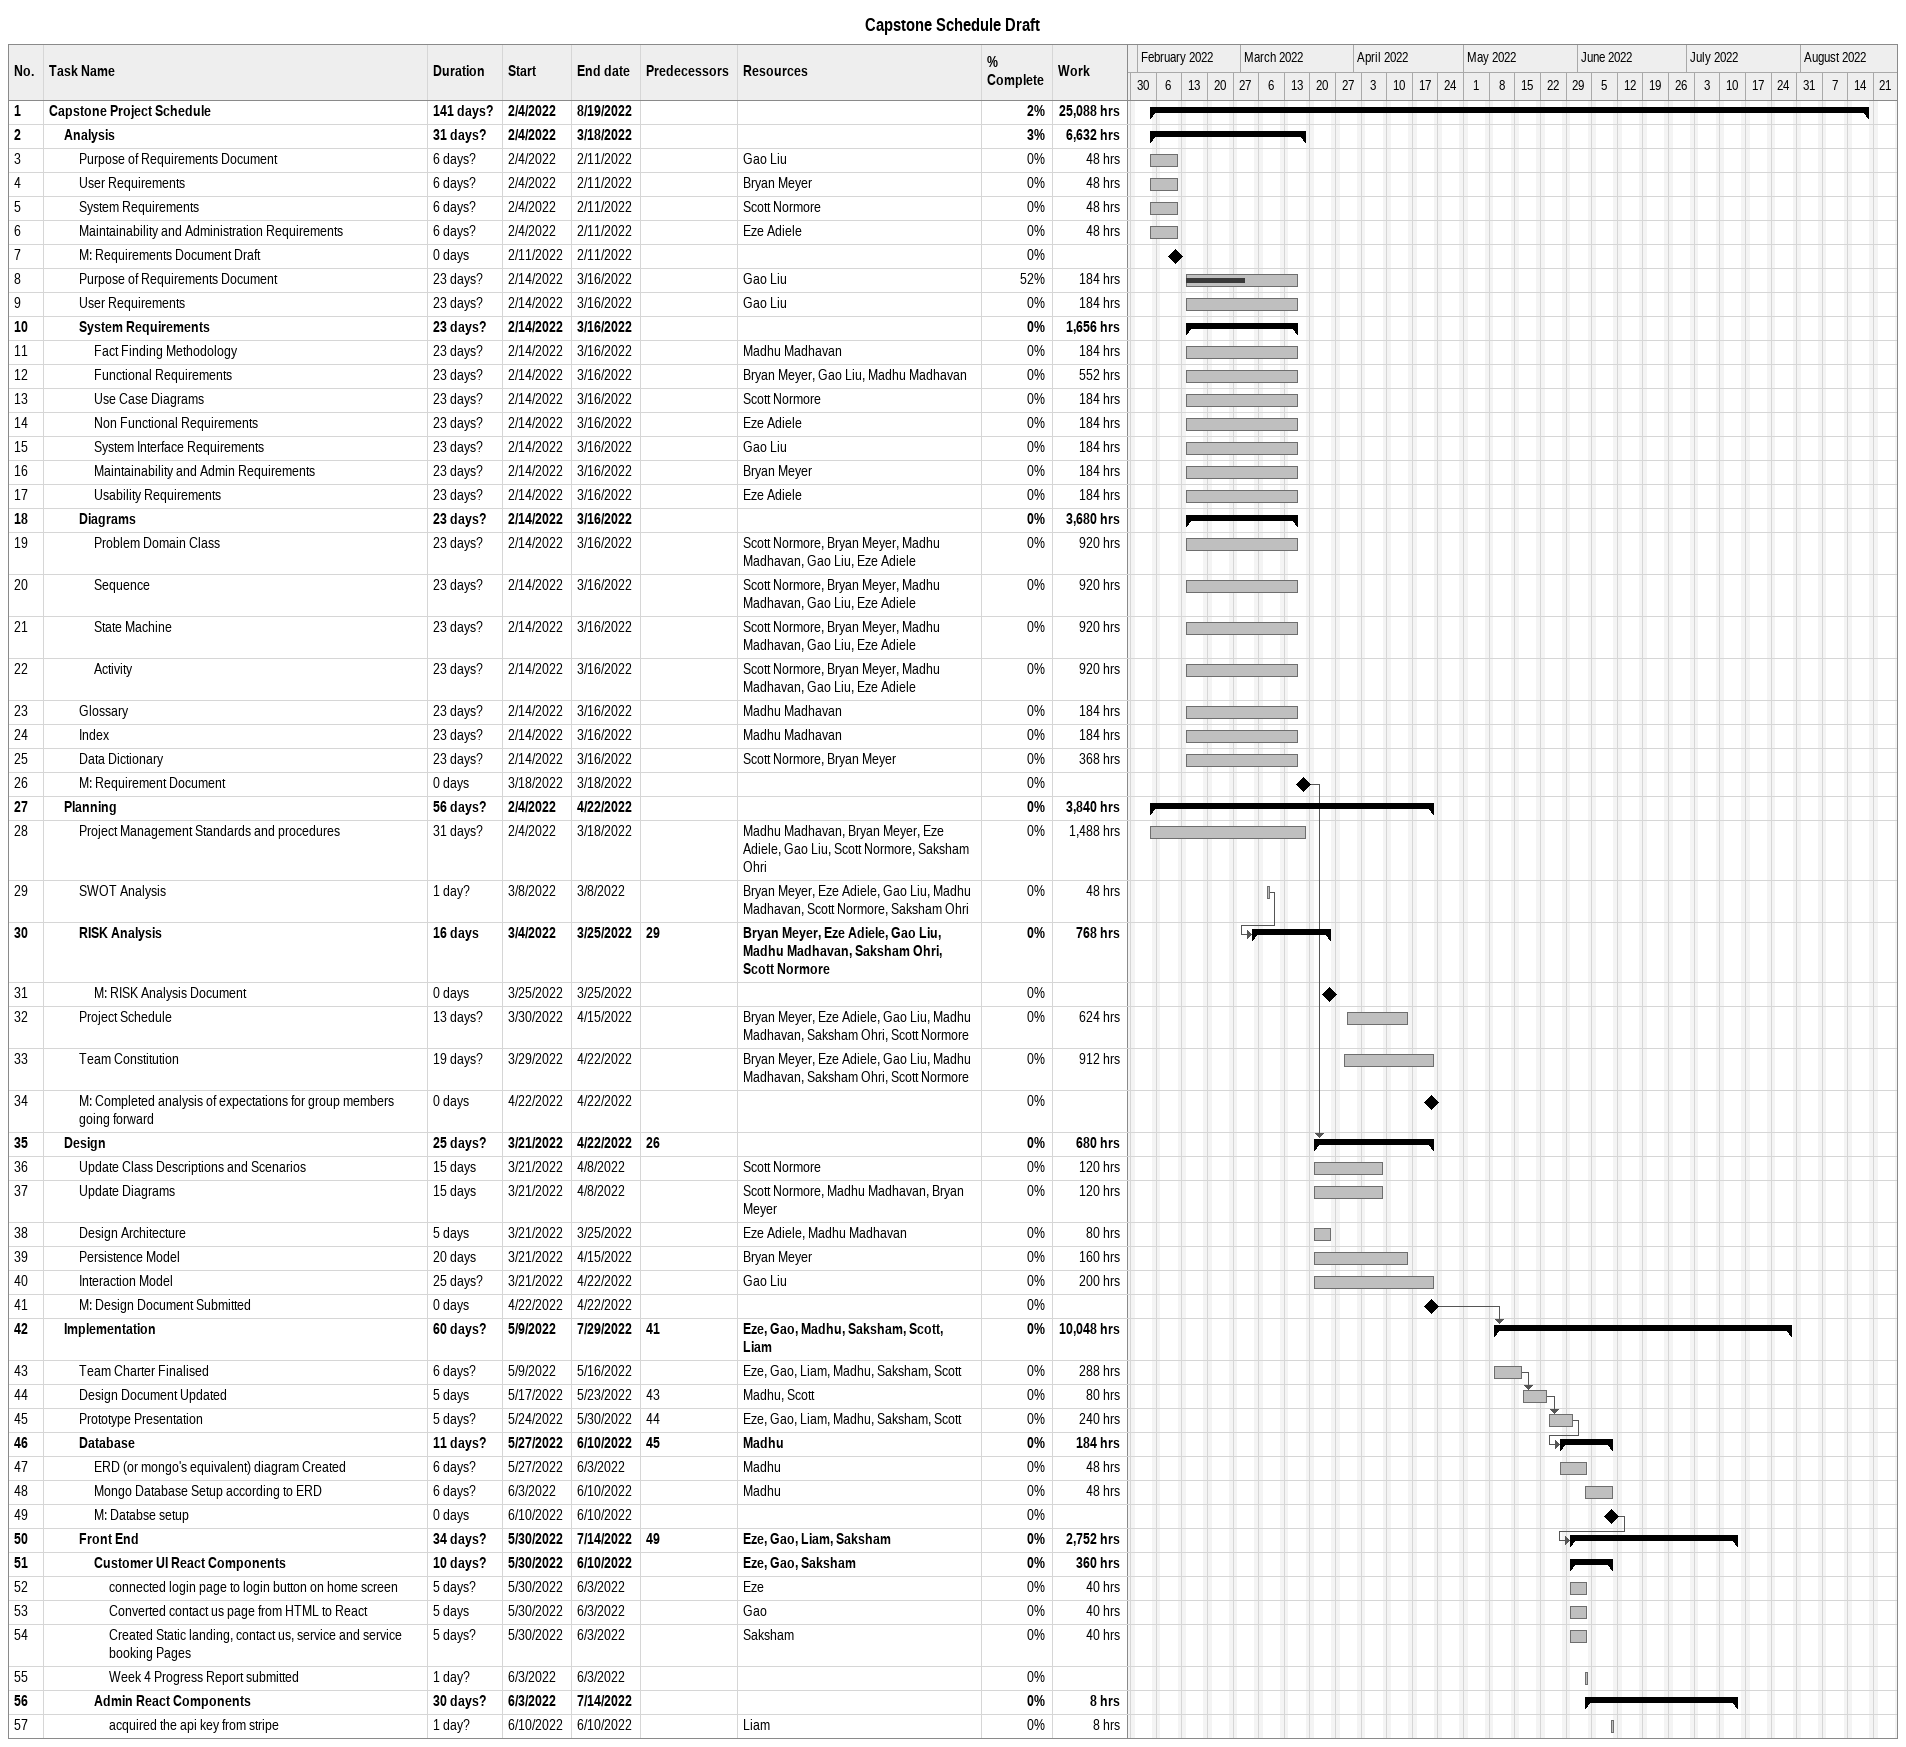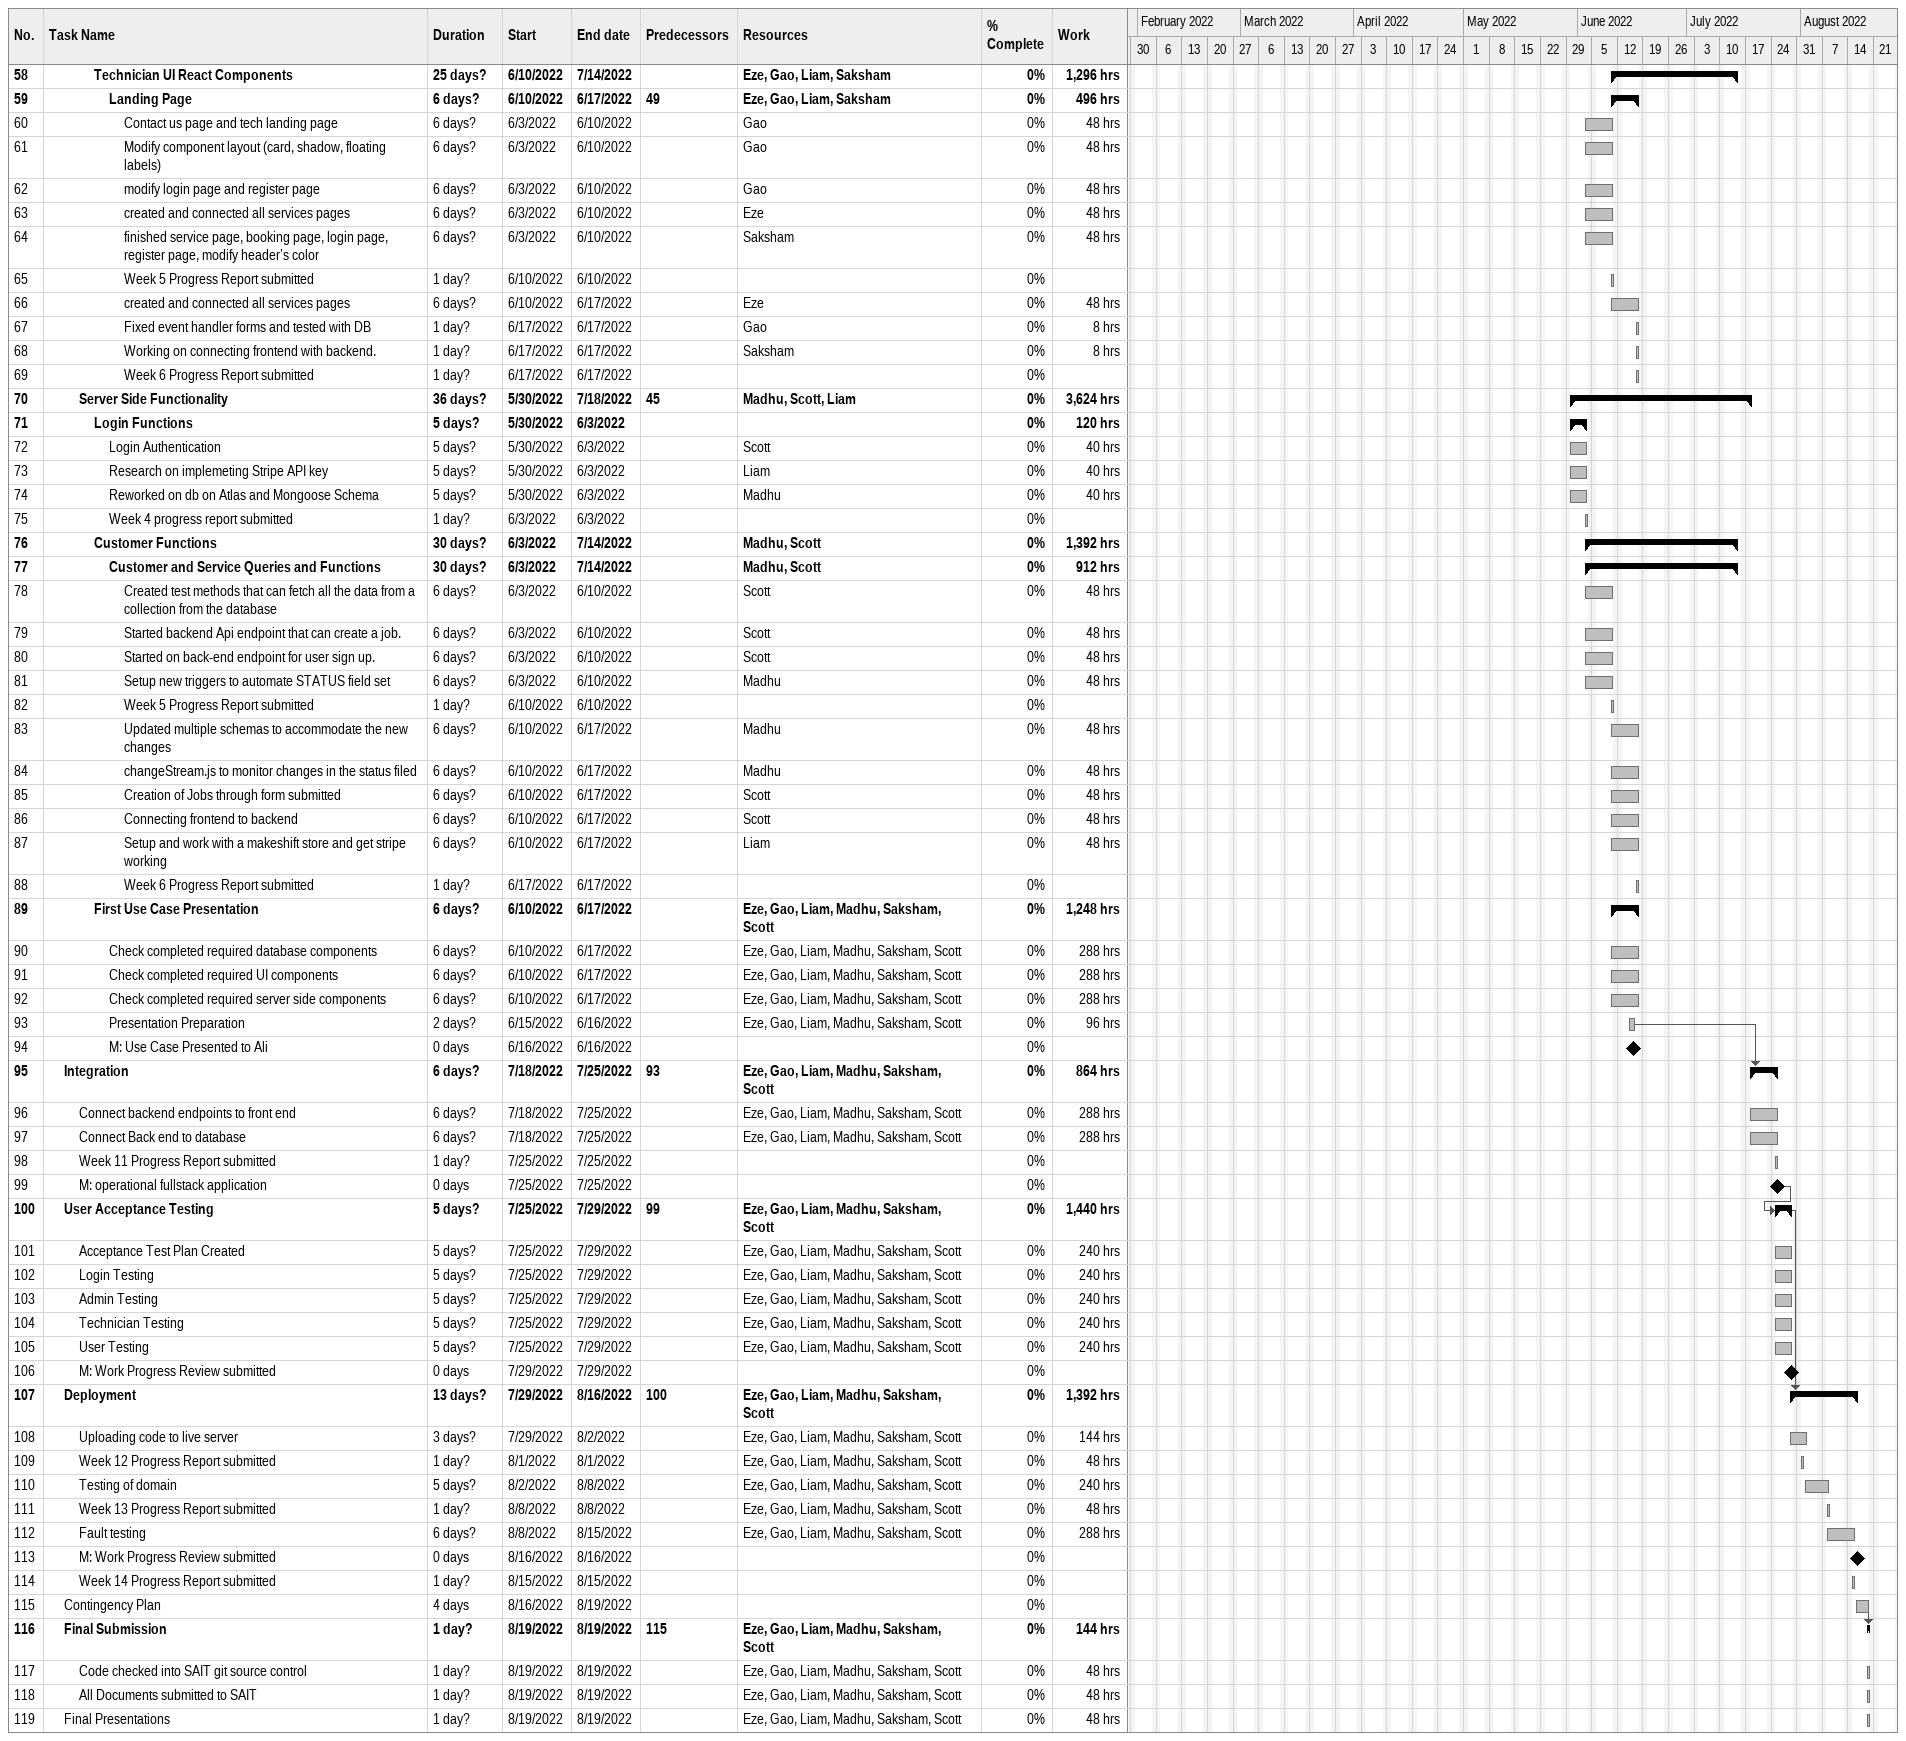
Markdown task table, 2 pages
Capstone Schedule Draft

| ID | Level | Task | Duration | Start | Finish | Predecessors | Resources | % complete | Work (h) |
|---|---|---|---|---|---|---|---|---|---|
| 1 | 1 | **Capstone Project Schedule** | 141d? | 2022-02-04 | 2022-08-19 |  |  | 2 | 25088 |
| 2 | 2 | **Analysis** | 31d? | 2022-02-04 | 2022-03-18 |  |  | 3 | 6632 |
| 3 | 3 | Purpose of Requirements Document | 6d? | 2022-02-04 | 2022-02-11 |  | Gao Liu | 0 | 48 |
| 4 | 3 | User Requirements | 6d? | 2022-02-04 | 2022-02-11 |  | Bryan Meyer | 0 | 48 |
| 5 | 3 | System Requirements | 6d? | 2022-02-04 | 2022-02-11 |  | Scott Normore | 0 | 48 |
| 6 | 3 | Maintainability and Administration Requirements | 6d? | 2022-02-04 | 2022-02-11 |  | Eze Adiele | 0 | 48 |
| 7 | 3 | M: Requirements Document Draft | 0d | 2022-02-11 | 2022-02-11 |  |  | 0 |  |
| 8 | 3 | Purpose of Requirements Document | 23d? | 2022-02-14 | 2022-03-16 |  | Gao Liu | 52 | 184 |
| 9 | 3 | User Requirements | 23d? | 2022-02-14 | 2022-03-16 |  | Gao Liu | 0 | 184 |
| 10 | 3 | **System Requirements** | 23d? | 2022-02-14 | 2022-03-16 |  |  | 0 | 1656 |
| 11 | 4 | Fact Finding Methodology | 23d? | 2022-02-14 | 2022-03-16 |  | Madhu Madhavan | 0 | 184 |
| 12 | 4 | Functional Requirements | 23d? | 2022-02-14 | 2022-03-16 |  | Bryan Meyer, Gao Liu, Madhu Madhavan | 0 | 552 |
| 13 | 4 | Use Case Diagrams | 23d? | 2022-02-14 | 2022-03-16 |  | Scott Normore | 0 | 184 |
| 14 | 4 | Non Functional Requirements | 23d? | 2022-02-14 | 2022-03-16 |  | Eze Adiele | 0 | 184 |
| 15 | 4 | System Interface Requirements | 23d? | 2022-02-14 | 2022-03-16 |  | Gao Liu | 0 | 184 |
| 16 | 4 | Maintainability and Admin Requirements | 23d? | 2022-02-14 | 2022-03-16 |  | Bryan Meyer | 0 | 184 |
| 17 | 4 | Usability Requirements | 23d? | 2022-02-14 | 2022-03-16 |  | Eze Adiele | 0 | 184 |
| 18 | 3 | **Diagrams** | 23d? | 2022-02-14 | 2022-03-16 |  |  | 0 | 3680 |
| 19 | 4 | Problem Domain Class | 23d? | 2022-02-14 | 2022-03-16 |  | Scott Normore, Bryan Meyer, Madhu Madhavan, Gao Liu, Eze Adiele | 0 | 920 |
| 20 | 4 | Sequence | 23d? | 2022-02-14 | 2022-03-16 |  | Scott Normore, Bryan Meyer, Madhu Madhavan, Gao Liu, Eze Adiele | 0 | 920 |
| 21 | 4 | State Machine | 23d? | 2022-02-14 | 2022-03-16 |  | Scott Normore, Bryan Meyer, Madhu Madhavan, Gao Liu, Eze Adiele | 0 | 920 |
| 22 | 4 | Activity | 23d? | 2022-02-14 | 2022-03-16 |  | Scott Normore, Bryan Meyer, Madhu Madhavan, Gao Liu, Eze Adiele | 0 | 920 |
| 23 | 3 | Glossary | 23d? | 2022-02-14 | 2022-03-16 |  | Madhu Madhavan | 0 | 184 |
| 24 | 3 | Index | 23d? | 2022-02-14 | 2022-03-16 |  | Madhu Madhavan | 0 | 184 |
| 25 | 3 | Data Dictionary | 23d? | 2022-02-14 | 2022-03-16 |  | Scott Normore, Bryan Meyer | 0 | 368 |
| 26 | 3 | M: Requirement Document | 0d | 2022-03-18 | 2022-03-18 |  |  | 0 |  |
| 27 | 2 | **Planning** | 56d? | 2022-02-04 | 2022-04-22 |  |  | 0 | 3840 |
| 28 | 3 | Project Management Standards and procedures | 31d? | 2022-02-04 | 2022-03-18 |  | Madhu Madhavan, Bryan Meyer, Eze Adiele, Gao Liu, Scott Normore, Saksham Ohri | 0 | 1488 |
| 29 | 3 | SWOT Analysis | 1d? | 2022-03-08 | 2022-03-08 |  | Bryan Meyer, Eze Adiele, Gao Liu, Madhu Madhavan, Scott Normore, Saksham Ohri | 0 | 48 |
| 30 | 3 | **RISK Analysis** | 16d | 2022-03-04 | 2022-03-25 | 29 | Bryan Meyer, Eze Adiele, Gao Liu, Madhu Madhavan, Saksham Ohri, Scott Normore | 0 | 768 |
| 31 | 4 | M: RISK Analysis Document | 0d | 2022-03-25 | 2022-03-25 |  |  | 0 |  |
| 32 | 3 | Project Schedule | 13d? | 2022-03-30 | 2022-04-15 |  | Bryan Meyer, Eze Adiele, Gao Liu, Madhu Madhavan, Saksham Ohri, Scott Normore | 0 | 624 |
| 33 | 3 | Team Constitution | 19d? | 2022-03-29 | 2022-04-22 |  | Bryan Meyer, Eze Adiele, Gao Liu, Madhu Madhavan, Saksham Ohri, Scott Normore | 0 | 912 |
| 34 | 3 | M: Completed analysis of expectations for group members going forward | 0d | 2022-04-22 | 2022-04-22 |  |  | 0 |  |
| 35 | 2 | **Design** | 25d? | 2022-03-21 | 2022-04-22 | 26 |  | 0 | 680 |
| 36 | 3 | Update Class Descriptions and Scenarios | 15d | 2022-03-21 | 2022-04-08 |  | Scott Normore | 0 | 120 |
| 37 | 3 | Update Diagrams | 15d | 2022-03-21 | 2022-04-08 |  | Scott Normore, Madhu Madhavan, Bryan Meyer | 0 | 120 |
| 38 | 3 | Design Architecture | 5d | 2022-03-21 | 2022-03-25 |  | Eze Adiele, Madhu Madhavan | 0 | 80 |
| 39 | 3 | Persistence Model | 20d | 2022-03-21 | 2022-04-15 |  | Bryan Meyer | 0 | 160 |
| 40 | 3 | Interaction Model | 25d? | 2022-03-21 | 2022-04-22 |  | Gao Liu | 0 | 200 |
| 41 | 3 | M: Design Document Submitted | 0d | 2022-04-22 | 2022-04-22 |  |  | 0 |  |
| 42 | 2 | **Implementation** | 60d? | 2022-05-09 | 2022-07-29 | 41 | Eze, Gao, Madhu, Saksham, Scott, Liam | 0 | 10048 |
| 43 | 3 | Team Charter Finalised | 6d? | 2022-05-09 | 2022-05-16 |  | Eze, Gao, Liam, Madhu, Saksham, Scott | 0 | 288 |
| 44 | 3 | Design Document Updated | 5d | 2022-05-17 | 2022-05-23 | 43 | Madhu, Scott | 0 | 80 |
| 45 | 3 | Prototype Presentation | 5d? | 2022-05-24 | 2022-05-30 | 44 | Eze, Gao, Liam, Madhu, Saksham, Scott | 0 | 240 |
| 46 | 3 | **Database** | 11d? | 2022-05-27 | 2022-06-10 | 45 | Madhu | 0 | 184 |
| 47 | 4 | ERD (or mongo's equivalent) diagram Created | 6d? | 2022-05-27 | 2022-06-03 |  | Madhu | 0 | 48 |
| 48 | 4 | Mongo Database Setup according to ERD | 6d? | 2022-06-03 | 2022-06-10 |  | Madhu | 0 | 48 |
| 49 | 4 | M: Databse setup | 0d | 2022-06-10 | 2022-06-10 |  |  | 0 |  |
| 50 | 3 | **Front End** | 34d? | 2022-05-30 | 2022-07-14 | 49 | Eze, Gao, Liam, Saksham | 0 | 2752 |
| 51 | 4 | **Customer UI React Components** | 10d? | 2022-05-30 | 2022-06-10 |  | Eze, Gao, Saksham | 0 | 360 |
| 52 | 5 | connected login page to login button on home screen | 5d? | 2022-05-30 | 2022-06-03 |  | Eze | 0 | 40 |
| 53 | 5 | Converted contact us page from HTML to React | 5d | 2022-05-30 | 2022-06-03 |  | Gao | 0 | 40 |
| 54 | 5 | Created Static landing, contact us, service and service booking Pages | 5d? | 2022-05-30 | 2022-06-03 |  | Saksham | 0 | 40 |
| 55 | 5 | Week 4 Progress Report submitted | 1d? | 2022-06-03 | 2022-06-03 |  |  | 0 |  |
| 56 | 4 | **Admin React Components** | 30d? | 2022-06-03 | 2022-07-14 |  |  | 0 | 8 |
| 57 | 5 | acquired the api key from stripe | 1d? | 2022-06-10 | 2022-06-10 |  | Liam | 0 | 8 |
| 58 | 4 | **Technician UI React Components** | 25d? | 2022-06-10 | 2022-07-14 |  | Eze, Gao, Liam, Saksham | 0 | 1296 |
| 59 | 5 | **Landing Page** | 6d? | 2022-06-10 | 2022-06-17 | 49 | Eze, Gao, Liam, Saksham | 0 | 496 |
| 60 | 6 | Contact us page and tech landing page | 6d? | 2022-06-03 | 2022-06-10 |  | Gao | 0 | 48 |
| 61 | 6 | Modify component layout (card, shadow, floating labels) | 6d? | 2022-06-03 | 2022-06-10 |  | Gao | 0 | 48 |
| 62 | 6 | modify login page and register page | 6d? | 2022-06-03 | 2022-06-10 |  | Gao | 0 | 48 |
| 63 | 6 | created and connected all services pages | 6d? | 2022-06-03 | 2022-06-10 |  | Eze | 0 | 48 |
| 64 | 6 | finished service page, booking page, login page, register page, modify header’s color | 6d? | 2022-06-03 | 2022-06-10 |  | Saksham | 0 | 48 |
| 65 | 6 | Week 5 Progress Report submitted | 1d? | 2022-06-10 | 2022-06-10 |  |  | 0 |  |
| 66 | 6 | created and connected all services pages | 6d? | 2022-06-10 | 2022-06-17 |  | Eze | 0 | 48 |
| 67 | 6 | Fixed event handler forms and tested with DB | 1d? | 2022-06-17 | 2022-06-17 |  | Gao | 0 | 8 |
| 68 | 6 | Working on connecting frontend with backend. | 1d? | 2022-06-17 | 2022-06-17 |  | Saksham | 0 | 8 |
| 69 | 6 | Week 6 Progress Report submitted | 1d? | 2022-06-17 | 2022-06-17 |  |  | 0 |  |
| 70 | 3 | **Server Side Functionality** | 36d? | 2022-05-30 | 2022-07-18 | 45 | Madhu, Scott, Liam | 0 | 3624 |
| 71 | 4 | **Login Functions** | 5d? | 2022-05-30 | 2022-06-03 |  |  | 0 | 120 |
| 72 | 5 | Login Authentication | 5d? | 2022-05-30 | 2022-06-03 |  | Scott | 0 | 40 |
| 73 | 5 | Research on implemeting Stripe API key | 5d? | 2022-05-30 | 2022-06-03 |  | Liam | 0 | 40 |
| 74 | 5 | Reworked on db on Atlas and Mongoose Schema | 5d? | 2022-05-30 | 2022-06-03 |  | Madhu | 0 | 40 |
| 75 | 5 | Week 4 progress report submitted | 1d? | 2022-06-03 | 2022-06-03 |  |  | 0 |  |
| 76 | 4 | **Customer Functions** | 30d? | 2022-06-03 | 2022-07-14 |  | Madhu, Scott | 0 | 1392 |
| 77 | 5 | **Customer and Service Queries and Functions** | 30d? | 2022-06-03 | 2022-07-14 |  | Madhu, Scott | 0 | 912 |
| 78 | 6 | Created test methods that can fetch all the data from a collection from the database | 6d? | 2022-06-03 | 2022-06-10 |  | Scott | 0 | 48 |
| 79 | 6 | Started backend Api endpoint that can create a job. | 6d? | 2022-06-03 | 2022-06-10 |  | Scott | 0 | 48 |
| 80 | 6 | Started on back-end endpoint for user sign up. | 6d? | 2022-06-03 | 2022-06-10 |  | Scott | 0 | 48 |
| 81 | 6 | Setup new triggers to automate STATUS field set | 6d? | 2022-06-03 | 2022-06-10 |  | Madhu | 0 | 48 |
| 82 | 6 | Week 5 Progress Report submitted | 1d? | 2022-06-10 | 2022-06-10 |  |  | 0 |  |
| 83 | 6 | Updated multiple schemas to accommodate the new changes | 6d? | 2022-06-10 | 2022-06-17 |  | Madhu | 0 | 48 |
| 84 | 6 | changeStream.js to monitor changes in the status filed | 6d? | 2022-06-10 | 2022-06-17 |  | Madhu | 0 | 48 |
| 85 | 6 | Creation of Jobs through form submitted | 6d? | 2022-06-10 | 2022-06-17 |  | Scott | 0 | 48 |
| 86 | 6 | Connecting frontend to backend | 6d? | 2022-06-10 | 2022-06-17 |  | Scott | 0 | 48 |
| 87 | 6 | Setup and work with a makeshift store and get stripe working | 6d? | 2022-06-10 | 2022-06-17 |  | Liam | 0 | 48 |
| 88 | 6 | Week 6 Progress Report submitted | 1d? | 2022-06-17 | 2022-06-17 |  |  | 0 |  |
| 89 | 4 | **First Use Case Presentation** | 6d? | 2022-06-10 | 2022-06-17 |  | Eze, Gao, Liam, Madhu, Saksham, Scott | 0 | 1248 |
| 90 | 5 | Check completed required database components | 6d? | 2022-06-10 | 2022-06-17 |  | Eze, Gao, Liam, Madhu, Saksham, Scott | 0 | 288 |
| 91 | 5 | Check completed required UI components | 6d? | 2022-06-10 | 2022-06-17 |  | Eze, Gao, Liam, Madhu, Saksham, Scott | 0 | 288 |
| 92 | 5 | Check completed required server side components | 6d? | 2022-06-10 | 2022-06-17 |  | Eze, Gao, Liam, Madhu, Saksham, Scott | 0 | 288 |
| 93 | 5 | Presentation Preparation | 2d? | 2022-06-15 | 2022-06-16 |  | Eze, Gao, Liam, Madhu, Saksham, Scott | 0 | 96 |
| 94 | 5 | M: Use Case Presented to Ali | 0d | 2022-06-16 | 2022-06-16 |  |  | 0 |  |
| 95 | 2 | **Integration** | 6d? | 2022-07-18 | 2022-07-25 | 93 | Eze, Gao, Liam, Madhu, Saksham, Scott | 0 | 864 |
| 96 | 3 | Connect backend endpoints to front end | 6d? | 2022-07-18 | 2022-07-25 |  | Eze, Gao, Liam, Madhu, Saksham, Scott | 0 | 288 |
| 97 | 3 | Connect Back end to database | 6d? | 2022-07-18 | 2022-07-25 |  | Eze, Gao, Liam, Madhu, Saksham, Scott | 0 | 288 |
| 98 | 3 | Week 11 Progress Report submitted | 1d? | 2022-07-25 | 2022-07-25 |  |  | 0 |  |
| 99 | 3 | M: operational fullstack application | 0d | 2022-07-25 | 2022-07-25 |  |  | 0 |  |
| 100 | 2 | **User Acceptance Testing** | 5d? | 2022-07-25 | 2022-07-29 | 99 | Eze, Gao, Liam, Madhu, Saksham, Scott | 0 | 1440 |
| 101 | 3 | Acceptance Test Plan Created | 5d? | 2022-07-25 | 2022-07-29 |  | Eze, Gao, Liam, Madhu, Saksham, Scott | 0 | 240 |
| 102 | 3 | Login Testing | 5d? | 2022-07-25 | 2022-07-29 |  | Eze, Gao, Liam, Madhu, Saksham, Scott | 0 | 240 |
| 103 | 3 | Admin Testing | 5d? | 2022-07-25 | 2022-07-29 |  | Eze, Gao, Liam, Madhu, Saksham, Scott | 0 | 240 |
| 104 | 3 | Technician Testing | 5d? | 2022-07-25 | 2022-07-29 |  | Eze, Gao, Liam, Madhu, Saksham, Scott | 0 | 240 |
| 105 | 3 | User Testing | 5d? | 2022-07-25 | 2022-07-29 |  | Eze, Gao, Liam, Madhu, Saksham, Scott | 0 | 240 |
| 106 | 3 | M: Work Progress Review submitted | 0d | 2022-07-29 | 2022-07-29 |  |  | 0 |  |
| 107 | 2 | **Deployment** | 13d? | 2022-07-29 | 2022-08-16 | 100 | Eze, Gao, Liam, Madhu, Saksham, Scott | 0 | 1392 |
| 108 | 3 | Uploading code to live server | 3d? | 2022-07-29 | 2022-08-02 |  | Eze, Gao, Liam, Madhu, Saksham, Scott | 0 | 144 |
| 109 | 3 | Week 12 Progress Report submitted | 1d? | 2022-08-01 | 2022-08-01 |  | Eze, Gao, Liam, Madhu, Saksham, Scott | 0 | 48 |
| 110 | 3 | Testing of domain | 5d? | 2022-08-02 | 2022-08-08 |  | Eze, Gao, Liam, Madhu, Saksham, Scott | 0 | 240 |
| 111 | 3 | Week 13 Progress Report submitted | 1d? | 2022-08-08 | 2022-08-08 |  | Eze, Gao, Liam, Madhu, Saksham, Scott | 0 | 48 |
| 112 | 3 | Fault testing | 6d? | 2022-08-08 | 2022-08-15 |  | Eze, Gao, Liam, Madhu, Saksham, Scott | 0 | 288 |
| 113 | 3 | M: Work Progress Review submitted | 0d | 2022-08-16 | 2022-08-16 |  |  | 0 |  |
| 114 | 3 | Week 14 Progress Report submitted | 1d? | 2022-08-15 | 2022-08-15 |  |  | 0 |  |
| 115 | 2 | Contingency Plan | 4d | 2022-08-16 | 2022-08-19 |  |  | 0 |  |
| 116 | 2 | **Final Submission** | 1d? | 2022-08-19 | 2022-08-19 | 115 | Eze, Gao, Liam, Madhu, Saksham, Scott | 0 | 144 |
| 117 | 3 | Code checked into SAIT git source control | 1d? | 2022-08-19 | 2022-08-19 |  | Eze, Gao, Liam, Madhu, Saksham, Scott | 0 | 48 |
| 118 | 3 | All Documents submitted to SAIT | 1d? | 2022-08-19 | 2022-08-19 |  | Eze, Gao, Liam, Madhu, Saksham, Scott | 0 | 48 |
| 119 | 2 | Final Presentations | 1d? | 2022-08-19 | 2022-08-19 |  | Eze, Gao, Liam, Madhu, Saksham, Scott | 0 | 48 |
